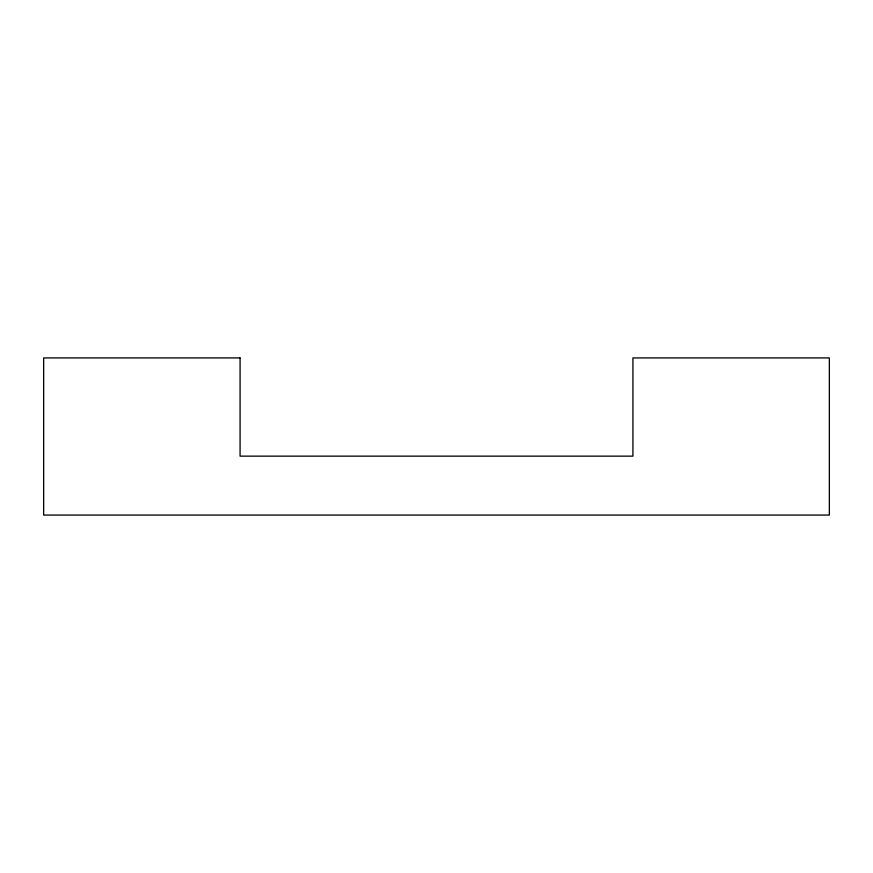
<?xml version="1.0" encoding="UTF-8"?>
<svg xmlns="http://www.w3.org/2000/svg" width="873" height="873" viewBox="0 0 873 873"><rect width="100%" height="100%" fill="white"/><g stroke="black" fill="none" stroke-linecap="round" stroke-linejoin="round"><path stroke-width="1.31" d="M240.075 357.93L43.65 357.93L43.65 515.07L829.35 515.07L829.35 357.93L632.925 357.93L632.925 456.143L240.075 456.143L240.075 357.93"/></g></svg>
